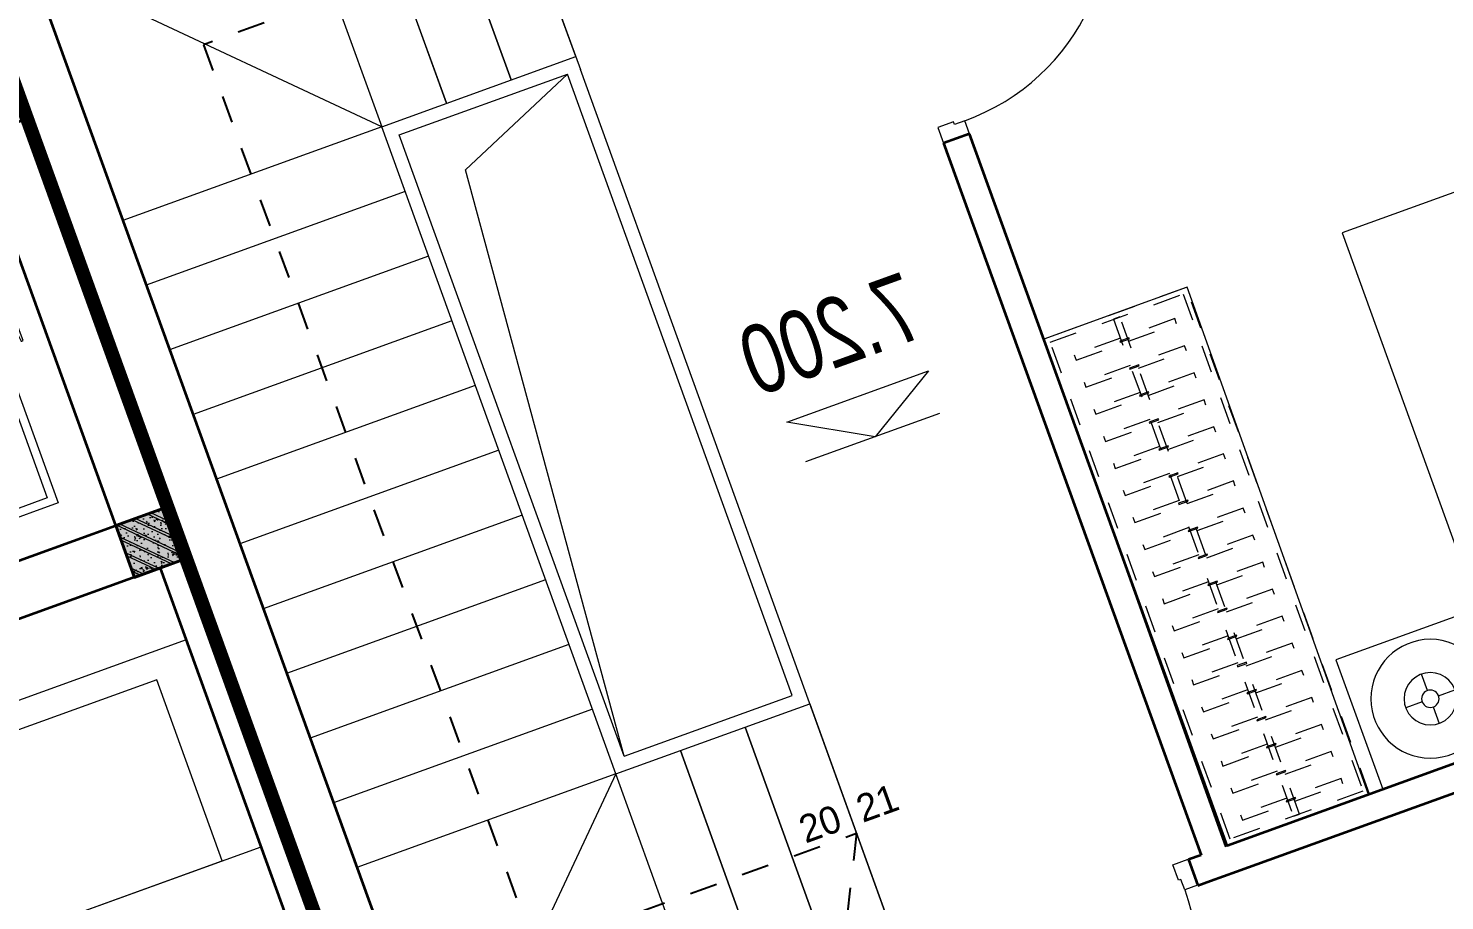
# Model space of a CAD drawing. Header units: metres. Extents: x 568332 to 569219, y 2065964 to 2066430.
# Drawn here: x 568638.54 to 568643.69, y 2066205.46 to 2066208.63 of the extents above; entities that cross this region are included whole.
import ezdxf

# ---------------------------------------------------------------- set-up
doc = ezdxf.new("R2010")
doc.units = ezdxf.units.M
for name, pattern in [('$AUDIT_BAD_LTYPE2', [0]), ('DASHDOT2', [0.5, 0.25, -0.125, 0, -0.125]), ('HIDDEN', [0.375, 0.25, -0.125]), ('X-5M-G-MB PHONGNGU$0$HIDDEN2', [0.1875, 0.125, -0.0625])]:
    doc.linetypes.add(name, pattern=pattern)
doc.layers.get('0').update_dxf_attribs({"linetype": 'CONTINUOUS'})
doc.layers.get('DEFPOINTS').update_dxf_attribs({"linetype": 'CONTINUOUS'})
for name, color, linetype, lineweight in [('-CONCRETE', 1, 'CONTINUOUS', 35), ('-DOOR', 137, 'CONTINUOUS', 9), ('-FURNITURE', 46, 'CONTINUOUS', 9), ('-HATCH', 8, 'CONTINUOUS', 5), ('-KH', 143, 'CONTINUOUS', 13), ('-LINE1', 7, 'CONTINUOUS', 18), ('-LINE2', 252, 'CONTINUOUS', 9), ('-STEEL1', 1, 'CONTINUOUS', 35), ('-TEXT', 7, 'CONTINUOUS', 15), ('-WALL', 4, 'CONTINUOUS', 35)]:
    doc.layers.add(name, color=color, linetype=linetype, lineweight=lineweight)
for name, color, linetype in [('1-NETMANH', 8, 'CONTINUOUS'), ('LoLK', 6, 'CONTINUOUS'), ('TIMDUONG', 1, 'CONTINUOUS')]:
    doc.layers.add(name, color=color, linetype=linetype)
doc.styles.add('1', font='arial.ttf')
doc.styles.add('vnavanth', font='', dxfattribs={"width": 0.8})
doc.styles.get('vnavanth').set_extended_font_data('.VnAvantH')

# ---------------------------------------------------------------- blocks, each defined once
blk = doc.blocks.new('X-5M-DH-2-CORE$0$A$C75E80C28')
at = {"layer": '-LINE2', "linetype": 'Continuous', "ltscale": 2}
for p, q in [((-510.0000099998433, -21.5000000000291), (-510.0000099998579, -50.60000000000582)), ((-506.8000099998899, -21.5000000000291), (-510.0000099998433, -21.5000000000291)), ((-506.8000099998899, -21.5000000000291), (-506.8000099999044, -50.60000000000582)), ((506.8000100001227, -21.5), (510.0000100000761, -21.5)), ((506.8000100001227, -21.5), (506.8000100001082, -50.59999999997672)), ((510.0000100000761, -21.5), (510.0000100000616, -50.59999999997672)), ((-510.0000099998579, -108.5000000000291), (-510.0000099998433, -79.39999999999418)), ((-506.8000099999044, -108.5000000000291), (-506.8000099998899, -79.39999999999418)), ((-456.2000100000296, -56.79999999998836), (-500.6000099999364, -56.80000000001746)), ((-456.2000100000441, -60), (-500.600009999951, -60.0000000000291)), ((-456.2000100000296, -70), (-500.6000099999364, -70.0000000000291)), ((-456.2000100000296, -73.19999999995343), (-500.6000099999364, -73.19999999998254)), ((-453.2000100000441, -63), (-453.2000100000296, -67)), ((-450.0000099998579, -63), (-450.0000099998433, -67)), ((450.0000100000616, -63), (450.0000100000761, -67)), ((453.200010000015, -63), (453.2000100000296, -67)), ((456.2000100000296, -56.79999999998836), (500.6000100000529, -56.79999999998836)), ((456.200010000015, -60), (500.6000100000383, -60)), ((456.2000100000296, -70), (500.6000100000529, -70)), ((456.2000100000296, -73.19999999995343), (500.6000100000529, -73.19999999995343)), ((506.8000100001227, -108.5), (506.8000100001227, -79.39999999996508)), ((510.0000100000761, -108.5), (510.0000100000761, -79.39999999996508)), ((-731.0000002632733, -148.9999999649008), (730.9999997367267, -148.9999999649299)), ((-731.0000002698944, -1304.999999934109), (-731.0000002632733, -148.9999999649008)), ((-556.8000102631631, -112.4999999912397), (-560.0000102631166, -112.4999999912397)), ((456.800009736864, -112.4999999912397), (460.0000097368174, -112.4999999912397)), ((730.9999997301056, -1304.999999934109), (730.9999997367267, -148.9999999649299)), ((-700.0000002632733, -178.9999999649008), (699.9999997367267, -178.9999999649299)), ((-700.0000002699089, -1224.999999934109), (-700.0000002632733, -178.9999999649008)), ((699.9999997300911, -1224.999999934109), (699.9999997367267, -178.9999999649299)), ((-700.0000002699089, -1224.999999934109), (-400.0000002699089, -1224.999999934138)), ((-400.0000002698944, -1304.999999934138), (-400.0000002699089, -1224.999999934138)), ((699.9999997300911, -1224.999999934109), (399.9999997300911, -1224.999999934109)), ((399.9999997301056, -1304.999999934109), (399.9999997300911, -1224.999999934109)), ((839.9999997301056, -1304.999999934109), (-840.0000002698944, -1304.999999934109)), ((-840.0000002698944, -1364.999999934109), (-840.0000002698944, -1304.999999934109)), ((424.9999997301056, -1308.999999934109), (-425.0000002698944, -1308.999999934109)), ((-425.0000002699089, -1342.999999934109), (-425.0000002698944, -1308.999999934109)), ((-2.6989437174052e-07, -1308.999999934109), (-2.699089236557484e-07, -1342.999999934109)), ((424.9999997300911, -1342.999999934109), (424.9999997301056, -1308.999999934109)), ((839.9999997301056, -1364.999999934109), (839.9999997301056, -1304.999999934109)), ((839.9999997301056, -1364.999999934109), (-840.0000002698944, -1364.999999934109)), ((424.9999997300911, -1342.999999934109), (-425.0000002699089, -1342.999999934109)), ((839.9999997301056, -1394.999999934109), (-840.0000002698944, -1394.999999934109)), ((-840.0000002698944, -1394.999999934109), (-840.0000002698944, -1454.999999934109)), ((429.9999997300911, -1405.999999934138), (-430.0000002699089, -1405.999999934109)), ((-430.0000002699089, -1405.999999934109), (-430.0000002698944, -1445.999999934109)), ((-2.699089236557484e-07, -1405.999999934109), (-2.6989437174052e-07, -1445.999999934109)), ((429.9999997300911, -1405.999999934138), (429.9999997301056, -1445.999999934138)), ((839.9999997301056, -1394.999999934109), (839.9999997301056, -1454.999999934109)), ((-840.0000002698944, -1454.999999934109), (-435.0000002698944, -1454.999999934109)), ((-435.0000002698944, -1449.999999934109), (-435.0000002699089, -1459.999999934109)), ((-435.0000002698944, -1449.999999934109), (-400.0000002698944, -1449.999999934138)), ((-435.0000002699089, -1459.999999934109), (-425.0000002699089, -1459.999999934109)), ((-435.0000002698653, -1489.999999934109), (-435.0000002698653, -1499.999999934109)), ((-435.0000002698653, -1489.999999934109), (-425.0000002698653, -1489.999999934109)), ((-433.4000002698012, -1451.599999934086), (-433.4000002698012, -1458.399999934074)), ((-433.4000002698012, -1451.599999934086), (-401.6000002697547, -1451.599999934086)), ((-433.4000002698012, -1458.399999934074), (-425.0000002698944, -1458.399999934074)), ((-433.4000002697721, -1491.599999934086), (-433.4000002697721, -1498.399999934074)), ((-433.4000002697721, -1491.599999934086), (-425.0000002698653, -1491.599999934086)), ((429.9999997301056, -1445.999999934138), (-430.0000002698944, -1445.999999934109)), ((-425.0000002698944, -1458.399999934074), (-425.0000002699089, -1459.999999934109)), ((-425.0000002698653, -1489.999999934109), (-425.0000002698653, -1491.599999934086)), ((-401.6000002697547, -1451.599999934086), (-401.6000002697256, -1498.399999934074)), ((399.9999997301056, -1449.999999934109), (-400.0000002698944, -1449.999999934138)), ((-400.0000002698944, -1449.999999934138), (-400.0000002698653, -1499.999999934138)), ((399.9999997301056, -1449.999999934109), (399.9999997301347, -1499.999999934109)), ((434.9999997301056, -1449.999999934109), (399.9999997301056, -1449.999999934109)), ((401.5999997301988, -1451.599999934086), (401.5999997302279, -1498.399999934074)), ((433.3999997302453, -1451.599999934086), (401.5999997301988, -1451.599999934086)), ((433.3999997302453, -1458.399999934074), (424.9999997301056, -1458.399999934074)), ((424.9999997301056, -1458.399999934074), (424.9999997301056, -1459.999999934109)), ((434.9999997301056, -1459.999999934109), (424.9999997301056, -1459.999999934109)), ((424.9999997301347, -1489.999999934109), (424.9999997301347, -1491.599999934086)), ((434.9999997301347, -1489.999999934109), (424.9999997301347, -1489.999999934109)), ((433.3999997302744, -1491.599999934086), (424.9999997301347, -1491.599999934086)), ((433.3999997302453, -1451.599999934086), (433.3999997302453, -1458.399999934074)), ((433.3999997302744, -1491.599999934086), (433.3999997302744, -1498.399999934074)), ((434.9999997301056, -1449.999999934109), (434.9999997301056, -1459.999999934109)), ((839.9999997301056, -1454.999999934109), (434.9999997301056, -1454.999999934109)), ((434.9999997301347, -1489.999999934109), (434.9999997301347, -1499.999999934109)), ((-435.0000002698653, -1499.999999934109), (-400.0000002698653, -1499.999999934138)), ((-433.4000002697721, -1498.399999934074), (-401.6000002697256, -1498.399999934074)), ((434.9999997301347, -1499.999999934109), (399.9999997301347, -1499.999999934109)), ((433.3999997302744, -1498.399999934074), (401.5999997302279, -1498.399999934074))]:
    blk.add_line(p, q, dxfattribs=at)
for points in [[(-450.0000000000146, 0), (-450, -130), (450, -130), (449.9999999999854, 0)], [(-200, -29), (200.0000000001164, -29), (200.0000000001164, -101), (-200, -101)], [(-36.0000002632587, -583.9999999649008), (35.9999997367413, -583.9999999649008), (35.99999973675585, -983.9999999649008), (-36.00000026324415, -983.9999999649008)]]:
    blk.add_lwpolyline(points, close=True, dxfattribs=at)
for points in [[(-780.0000002632587, -788.9999999649008), (-751.0000002632587, -788.9999999649299, 0.414213562373095), (-750.0000002632733, -787.9999999649008), (-750.0000002632587, -783.9999999649008), (-750.0000002632587, -779.9999999649008, 0.414213562373095), (-751.0000002632733, -778.9999999649299), (-780.0000002632733, -778.9999999649881, -0.2569775838576673), (-784.1207396915852, -781.9399999648449), (-797.9000002631656, -781.939999964874, -0.414213562373095), (-800.9000002631656, -778.939999964874), (-804.0000002632587, -749.4999999649008, 0.414213562373095), (-807.0000002632587, -746.4999999649008), (-812.0000002632587, -746.4999999649008), (-812.0000002632587, -783.9999999649008), (-812.0000002632587, -821.4999999649008), (-807.0000002632587, -821.4999999649008, 0.414213562373095), (-804.0000002632587, -818.4999999649008), (-800.9000002631656, -789.0599999648693, -0.414213562373095), (-797.9000002631656, -786.0599999648693), (-784.1207396915852, -786.0599999648402, -0.2569775838576673), (-780.0000002632587, -788.9999999647553)], [(779.9999997367413, -788.9999999649299), (750.9999997367413, -788.9999999649008, -0.414213562373095), (749.9999997367267, -787.9999999649299), (749.9999997367413, -783.9999999649299), (749.9999997367413, -779.9999999649299, -0.414213562373095), (750.9999997367267, -778.9999999649008), (779.9999997368432, -778.9999999650172, 0.2569775838576673), (784.1207391653006, -781.939999964874), (797.899999736881, -781.9399999648449, 0.414213562373095), (800.899999736881, -778.9399999648449), (803.9999997367413, -749.4999999649008, -0.414213562373095), (806.9999997367413, -746.4999999649008), (811.9999997367413, -746.4999999649008), (811.9999997367413, -783.9999999649008), (811.9999997367413, -821.4999999649008), (806.9999997367413, -821.4999999649008, -0.414213562373095), (803.9999997367413, -818.4999999649008), (800.899999736881, -789.0599999648402, 0.414213562373095), (797.899999736881, -786.0599999648402), (784.1207391653006, -786.0599999648693, 0.2569775838576672), (779.9999997368577, -788.9999999647844)]]:
    blk.add_lwpolyline(points, format="xyb", dxfattribs=at)
for centre, radius, start, end in [((-500.600009999951, -50.60000000000582), 9.400000000001475, 180, 270), ((-500.600009999951, -50.60000000000582), 6.200000000004374, 180, 270), ((500.6000100000383, -50.59999999997672), 6.200000000004374, 270, 0), ((500.6000100000383, -50.59999999997672), 9.400000000001475, 270, 0), ((-500.6000099999364, -79.39999999999418), 9.399999999997844, 90, 180), ((-500.6000099999364, -79.39999999999418), 6.19999999999734, 90, 180), ((-456.2000100000441, -63), 6.19999999999713, 0, 90), ((-456.2000100000441, -63), 3.000000000000045, 0, 90), ((-456.2000100000296, -67), 6.20000000000076, 270, 0), ((-456.2000100000296, -67), 2.999999999999834, 270, 0), ((456.200010000015, -63), 6.19999999999713, 90, 180), ((456.2000100000296, -67), 6.20000000000076, 180, 270), ((456.200010000015, -63), 3.000000000000045, 90, 180), ((456.2000100000296, -67), 2.999999999999834, 180, 270), ((500.6000100000529, -79.39999999996508), 9.399999999997844, 0, 90), ((500.6000100000529, -79.39999999996508), 6.19999999999734, 0, 90)]:
    blk.add_arc(centre, radius, start, end, dxfattribs=at)
blk = doc.blocks.new('A$C5C575821')
at = {"layer": '-CONCRETE'}
h = blk.add_hatch(color=256, dxfattribs=at)
h.dxf.hatch_style = 1
h.paths.add_polyline_path([(-0.00237559899687767, 200.0000000000146), (-0.00237559899687767, 1.455191522836685e-11), (199.9976244010031, 1.455191522836685e-11), (199.9976244010031, 200.0000000000146)])
blk.add_lwpolyline([(-0.00237559899687767, 1.455191522836685e-11), (199.9976244010031, 1.455191522836685e-11), (199.9976244010031, 200.0000000000146), (-0.00237559899687767, 200.0000000000146)], close=True, dxfattribs=at)
blk = doc.blocks.new('A$C3F71457E')
at = {"layer": '-CONCRETE'}
blk.add_lwpolyline([(-8.760252967476845e-09, -100.0000002632005), (0, 400), (-1500, 400.0000000000582), (-1500.00000001755, -1399.999999999942), (-1.754960976541042e-08, -1400), (-7.895869202911854e-08, -900.0000002632005), (199.9999999912397, -900.0000002982852), (199.9999999824504, -1600), (-1700.00000001755, -1600), (-1700, 600), (200, 600), (199.9999999912397, -100.0000002982852), (6.140908226370811e-08, -100.0000002632005)], dxfattribs=at)
at = {"layer": '-LINE1'}
blk.add_line((-7.895869202911854e-08, -900.0000002632005), (-8.760252967476845e-09, -100.0000002632005), dxfattribs=at)
at = {"layer": '-WALL'}
for p in [(-1699.997624401003, 399.9999999999854), (0.00237559899687767, 399.9999999999854), (-1699.997624401081, -1599.999999999959), (0.002375601565972829, -1600.000000021305)]:
    blk.add_blockref('A$C5C575821', p, dxfattribs=at)
at = {"color": 2, "rotation": 90}
blk.add_blockref('X-5M-DH-2-CORE$0$A$C75E80C28', (-1500.00000000876, -499.9999999999418), dxfattribs=at)
blk = doc.blocks.new('18x35')
at = {"layer": '-HATCH'}
h = blk.add_hatch(dxfattribs=at)
h.set_pattern_fill('CHAU-01', color=256, scale=10, angle=-1.272221872585407e-14, pattern_type=2)
h.set_pattern_definition([(49.99999999999999, (0, 0), (71.72601826007535, -6.275213498259527), [7.5, -82.5]), (355, (0, 0), (-13.87513336129999, 75.21921337000119), [6, -66]), (100.4514, (5.977167999997619, -0.5229339999999638), (57.85093817140217, 68.94395420609534), [6.374019000000001, -70.1142112]), (46.18419999999998, (0, 20), (106.7241048625644, -16.55190143290183), [11.25, -123.75]), (96.63559999999998, (8.89367449999554, 18.62066930000003), (93.46627055487036, 97.41178709004416), [9.561028799999994, -105.1713]), (351.1842, (0, 20), (93.46619451336275, 97.41186009253245), [9, -99]), (20.99999999999998, (10, 15), (59.69070521184616, -40.2618890665339), [7.5, -82.5]), (326.0000000000001, (10, 15), (24.33153319215819, 72.5150045046853), [6, -66]), (71.45139999999999, (14.97422329999972, 11.64483940000002), (84.022262858149, 32.25304967099522), [6.374019000000001, -70.1142112]), (37.49999999999998, (0, 0), (1.215985531729074, 33.28938538313115), [0, -65.19999999999999, 0, -67, 0, -66.25]), (7.499999999999987, (0, 0), (26.30695374421487, 39.44117118823602), [0, -38.2, 0, -63.7, 0, -25.25]), (327.5, (-22.30000000000291, 0), (53.3822436172409, -2.255487173437988), [0, -25, 0, -78, 0, -103.5]), (317.5, (-32.30000000000291, 0), (58.31861693423862, 10.01049823323176), [0, -32.5, 0, -51.8, 0, -73.5]), (44.99999999999999, (0, 0), (-30.05203820042826, 30.05203820042828), []), (44.99999999999999, (0, 12.25), (-30.05203820042826, 30.05203820042828), [])])
h.paths.add_polyline_path([(96508.03118051568, 47993.04977023201), (96508.03118051568, 47793.04977023201), (96708.03118051568, 47793.04977023201), (96708.03118051568, 47993.04977023201)])
at = {"layer": '-STEEL1'}
blk.add_lwpolyline([(96508.03118051568, 47793.04977023201), (96708.03118051568, 47793.04977023201), (96708.03118051568, 47993.04977023201), (96508.03118051568, 47993.04977023201)], close=True, dxfattribs=at)
blk = doc.blocks.new('M2-T3.1')
at = {"layer": '-FURNITURE'}
for points in [[(568637.1423294029, 2066205.694736653), (568637.4143763629, 2066204.942413284), (568639.3892252066, 2066205.656536554), (568639.1171782466, 2066206.408859922)], [(568637.3173959047, 2066205.651705036), (568637.5554369946, 2066204.993422088), (568639.248164575, 2066205.605527749), (568639.010123485, 2066206.263810696)]]:
    blk.add_lwpolyline(points, close=True, dxfattribs=at)
at = {"layer": '-WALL'}
blk.add_lwpolyline([(568639.4791986744, 2066205.406402998), (568641.3909943321, 2066200.119800192), (568640.6390407329, 2066199.847886944), (568640.7070524729, 2066199.659806102), (568641.5534254562, 2066199.965862256), (568639.1170166562, 2066206.703796125), (568639.0225249715, 2066206.669627074), (568639.4791986744, 2066205.406402998)], dxfattribs=at)
at = {"layer": 'TIMDUONG', "color": 1, "linetype": 'HIDDEN', "ltscale": 10, "const_width": 0.05}
blk.add_lwpolyline([(568635.7726575843, 2066215.952376971), (568625.4282189548, 2066212.211709992), (568630.1956530432, 2066199.03444783), (568636.6364510525, 2066195.923324992), (568642.3250382127, 2066197.832386907)], close=True, dxfattribs=at)
at = {"layer": '-STEEL1', "xscale": -0.001, "yscale": 0.001, "zscale": 0.001, "rotation": 19.88045043168509}
blk.add_blockref('18x35', (568746.1258188384, 2066194.577307672), dxfattribs=at)
at = {"layer": '-WALL', "xscale": 0.0009999999999999998, "yscale": 0.0009999999999999998, "zscale": 0.0009999999999999998, "rotation": 109.8804504316851}
blk.add_blockref('A$C3F71457E', (568637.0342744709, 2066207.758390934), dxfattribs=at)
blk = doc.blocks.new('A$C38b1dc06')
at = {"layer": '-LINE1'}
for p, q in [((1749.854677429888, 4156.179725173817), (0.3015751927741803, 4156.179725173817)), ((1000.281453303236, 3156.179725173817), (0.3015751927741803, 4156.179725173817)), ((0.3015751927741803, 4156.179725173817), (0.3015751919010654, -343.8202748260228)), ((1000.281453303236, 4156.179725173824), (1000.281453303236, 3156.179725173824)), ((1250.139194678806, 3156.179725173824), (1250.139194678806, 4156.179725173824)), ((1250.139194678806, 4156.179725173824), (1250.139194678806, 3156.179725173824)), ((1499.996936054376, 3156.179725173824), (1499.996936054376, 4156.179725173824)), ((1499.996936054376, 4156.179725173824), (1499.996936054318, 3156.179725173832)), ((1749.854677429888, 3156.179725173824), (1749.854677429888, 4156.179725173824)), ((1749.854677429888, 4156.179725173817), (1749.85467742983, 3106.179725173817)), ((1000.281453302305, 656.1797251739335), (1000.281453303236, 3156.179725173817)), ((1000.281453303236, 3156.179725173817), (1749.85467742983, 3156.179725173817)), ((1050.281453303003, 706.1797251739772), (1050.281453303236, 3106.179725173817)), ((1050.281453303236, 3106.179725173817), (1699.854677429801, 3106.179725173817)), ((1233.300401159795, 2905.148311595723), (1699.854677429801, 3106.179725173817)), ((1699.854677428928, 706.1797251739772), (1699.854677429801, 3106.179725173817)), ((1749.854677429597, 706.179725173999), (1749.85467742983, 3106.179725173839)), ((1050.281453303003, 706.1797251739772), (1233.300401159795, 2905.148311595723)), ((1050.281453303003, 706.1797251739772), (1699.854677428928, 706.1797251739772)), ((1749.854677429888, -343.8202748260228), (1749.85467742983, 706.1797251739772)), ((1000.281453303236, 656.1797251739772), (1749.85467742983, 656.1797251739772)), ((1000.281453303236, -343.8202748260228), (1000.281453303236, 656.1797251739772)), ((1250.139194678806, 656.1797251739772), (1250.139194678806, -343.8202748260228)), ((1250.139194678806, -343.8202748260228), (1250.139194678806, 656.1797251739772)), ((1499.996936054376, 656.1797251739772), (1499.996936054376, -343.8202748260228)), ((1499.996936054376, -343.8202748260228), (1499.996936054318, 656.1797251739699)), ((1749.854677429888, 656.1797251739772), (1749.854677429888, -343.8202748260228)), ((1749.854677429888, -343.8202748260228), (0.3015751919010654, -343.8202748260228))]:
    blk.add_line(p, q, dxfattribs=at)
at = {"layer": '-LINE1', "lineweight": 18}
for p, q in [((1000.281453303236, 3156.179725173817), (0.2521035463432781, 3156.179725173817)), ((1000.281453303003, 2906.17972517389), (0.2521035461104475, 2906.17972517389)), ((1000.281453303469, 2656.17972517389), (0.2521035465761088, 2656.17972517389)), ((1000.281453303469, 2406.17972517389), (0.2521035465761088, 2406.17972517389)), ((1000.281453303469, 2156.179725173904), (0.2521035465761088, 2156.179725173904)), ((1000.281453303469, 1906.179725173904), (0.2521035465761088, 1906.179725173904)), ((1000.281453303469, 1656.179725173904), (0.2521035465761088, 1656.179725173904)), ((1000.28145330277, 1406.179725173904), (0.2521035458776169, 1406.179725173904)), ((1000.281453303236, 1156.179725173904), (0.2521035463432781, 1156.179725173904)), ((1000.28145330277, 906.1797251739044), (0.2521035458776169, 906.1797251739044)), ((1000.281453303236, 656.1797251739772), (0.2521035463432781, 656.1797251739772)), ((1000.281453303236, 656.1797251739772), (0.3015751859056763, -343.82027482595))]:
    blk.add_line(p, q, dxfattribs=at)
at = {"layer": '1-NETMANH', "linetype": 'DASHDOT2'}
blk.add_lwpolyline([(1327.325072003063, 3656.419923450812), (492.458725621982, 3656.419923450812), (508.0748312271317, 155.2632639587246), (508.0748312271317, 155.2632639587246), (1749.854677429888, 156.1797251739772), (1499.996936054376, -343.8202748260228)], dxfattribs=at)
at = {"layer": '-TEXT', "color": 2, "style": 'vnavanth'}
for s, p in [('2', (1346.818775833643, 3603.914582017329)), ('1', (1596.676517209155, 3603.914582017329)), ('20', (1562.294563305157, 183.5576658285718)), ('21', (1783.476825895079, 183.5576658285718))]:
    blk.add_text(s, height=99.97959496000885, dxfattribs=at).set_placement(p)
blk = doc.blocks.new('*U149')
at = {"linetype": '$AUDIT_BAD_LTYPE2'}
for p, q in [((70, 100), (70, 699.9999999999982)), ((90, 699.9999999999982), (90, 100))]:
    blk.add_line(p, q, dxfattribs=at)
for points in [[(50, 699.9999999999982), (90, 699.9999999999982), (90, 799.9999999999982), (50, 799.9999999999982), (50, 699.9999999999982)], [(50, 702.9059272893337), (50, 100)], [(50, 100), (90, 100), (90, 0), (50, 0), (50, 100)]]:
    blk.add_lwpolyline(points)
for points in [[(118.2698876160139, 594.5156181119073), (118.2698876160139, 764.1349438079906), (90, 764.1349438079906), (90, 735.8650561920058), (112.6159100928053, 735.8650561920058), (112.6159100928053, 594.5156181119073)], [(0, 0), (50, 0), (50, -40), (60, -40), (60, -99.99999999999272), (0, -99.99999999999272)], [(899.9999999999982, 1.3252863207713e-28), (849.9999999999982, 1.3252863207713e-28), (849.9999999999982, -40.00000000000001), (839.9999999999982, -40.00000000000001), (839.9999999999982, -99.99999999999272), (899.9999999999982, -99.99999999999272)]]:
    blk.add_lwpolyline(points, close=True)
at = {"linetype": '$AUDIT_BAD_LTYPE2', "ltscale": 0.3}
blk.add_arc((50, 0), 799.9999999999982, 0, 90, dxfattribs=at)
blk = doc.blocks.new('*U298')
at = {"linetype": 'X-5M-G-MB PHONGNGU$0$HIDDEN2'}
for points in [[(0, 600.0000000004657), (0, 0), (2134.652569703836, -7.619252561259909e-10), (2134.652569703836, 599.9999999997037)], [(2114.652569703836, 579.9996613716304), (2114.652569703836, 19.99966137163052), (20, 20.00000000046566), (20, 580.0000000004657)], [(2114.652569703836, 286.6991212947126), (2114.652569703836, 313.0991212946194), (20, 313.0991212953813), (19.99999859370291, 286.6991212952417)], [(113.7817614636733, 319.1750910408318), (109.4317788550979, 319.1750910408318), (109.4317788550979, 280.441767644881), (113.7817614636733, 280.441767644881)], [(227.7817614636733, 319.1750910407849), (223.4317788550979, 319.1750910407849), (223.4317788550979, 280.4417676448341), (227.7817614636733, 280.4417676448341)], [(341.7817614636733, 319.175091040738), (337.4317788550979, 319.175091040738), (337.4317788550979, 280.4417676447872), (341.7817614636733, 280.4417676447872)], [(455.7817614636733, 319.1750910406911), (451.4317788550979, 319.1750910406911), (451.4317788550979, 280.4417676447403), (455.7817614636733, 280.4417676447403)], [(569.7817614636733, 319.1750910406442), (565.431778855098, 319.1750910406442), (565.431778855098, 280.4417676446934), (569.7817614636733, 280.4417676446934)], [(683.7817614636733, 319.1750910405973), (679.431778855098, 319.1750910405973), (679.431778855098, 280.4417676446465), (683.7817614636733, 280.4417676446465)], [(797.7817614636733, 319.1750910405504), (793.431778855098, 319.1750910405504), (793.431778855098, 280.4417676445996), (797.7817614636733, 280.4417676445996)], [(911.7817614636733, 319.1750910405035), (907.431778855098, 319.1750910405035), (907.431778855098, 280.4417676445527), (911.7817614636733, 280.4417676445527)], [(1025.781761463673, 319.1750910404566), (1021.431778855098, 319.1750910404566), (1021.431778855098, 280.4417676445057), (1025.781761463673, 280.4417676445057)], [(1139.781761463673, 319.1750910404097), (1135.431778855098, 319.1750910404097), (1135.431778855098, 280.4417676444588), (1139.781761463673, 280.4417676444588)], [(1253.781761463673, 319.1750910403628), (1249.431778855098, 319.1750910403628), (1249.431778855098, 280.4417676444119), (1253.781761463673, 280.4417676444119)], [(1367.781761463673, 319.1750910403159), (1363.431778855098, 319.1750910403159), (1363.431778855098, 280.441767644365), (1367.781761463673, 280.441767644365)], [(1481.781761463673, 319.175091040269), (1477.431778855098, 319.175091040269), (1477.431778855098, 280.4417676443181), (1481.781761463673, 280.4417676443181)], [(1595.781761463673, 319.175091040222), (1591.431778855098, 319.175091040222), (1591.431778855098, 280.4417676442712), (1595.781761463673, 280.4417676442712)], [(1709.781761463673, 319.1750910401751), (1705.431778855098, 319.1750910401751), (1705.431778855098, 280.4417676442243), (1709.781761463673, 280.4417676442243)], [(1823.781761463673, 319.1750910401282), (1819.431778855098, 319.1750910401282), (1819.431778855098, 280.4417676441774), (1823.781761463673, 280.4417676441774)], [(1937.781761463673, 319.1750910400813), (1933.431778855098, 319.1750910400813), (1933.431778855098, 280.4417676441305), (1937.781761463673, 280.4417676441305)], [(2051.781761463673, 319.1750910400344), (2047.431778855098, 319.1750910400344), (2047.431778855098, 280.4417676440836), (2051.781761463673, 280.4417676440836)]]:
    blk.add_lwpolyline(points, close=True, dxfattribs=at)
for points in [[(122.2409142897814, 313.1103512093413), (122.2409142897814, 515.2497102723445), (100.1765458012815, 515.2497102723445), (100.1765458012815, 313.1103512093413)], [(236.2409142897814, 313.1103512092944), (236.2409142897814, 515.2497102722975), (214.1765458012815, 515.2497102722975), (214.1765458012815, 313.1103512092944)], [(350.2409142897814, 313.1103512092475), (350.2409142897814, 515.2497102722507), (328.1765458012815, 515.2497102722507), (328.1765458012815, 313.1103512092475)], [(464.2409142897814, 313.1103512092006), (464.2409142897814, 515.2497102722037), (442.1765458012815, 515.2497102722037), (442.1765458012815, 313.1103512092006)], [(578.2409142897814, 313.1103512091537), (578.2409142897814, 515.2497102721569), (556.1765458012815, 515.2497102721569), (556.1765458012815, 313.1103512091537)], [(692.2409142897814, 313.1103512091068), (692.2409142897814, 515.24971027211), (670.1765458012815, 515.24971027211), (670.1765458012815, 313.1103512091068)], [(806.2409142897814, 313.1103512090599), (806.2409142897814, 515.249710272063), (784.1765458012815, 515.249710272063), (784.1765458012815, 313.1103512090599)], [(920.2409142897814, 313.110351209013), (920.2409142897814, 515.2497102720162), (898.1765458012815, 515.2497102720162), (898.1765458012815, 313.110351209013)], [(1034.240914289781, 313.1103512089661), (1034.240914289781, 515.2497102719692), (1012.176545801281, 515.2497102719692), (1012.176545801281, 313.1103512089661)], [(1148.240914289781, 313.1103512089192), (1148.240914289781, 515.2497102719224), (1126.176545801281, 515.2497102719224), (1126.176545801281, 313.1103512089192)], [(1262.240914289781, 313.1103512088723), (1262.240914289781, 515.2497102718754), (1240.176545801281, 515.2497102718754), (1240.176545801281, 313.1103512088723)], [(1376.240914289781, 313.1103512088254), (1376.240914289781, 515.2497102718285), (1354.176545801281, 515.2497102718285), (1354.176545801281, 313.1103512088254)], [(1490.240914289781, 313.1103512087785), (1490.240914289781, 515.2497102717816), (1468.176545801281, 515.2497102717816), (1468.176545801281, 313.1103512087785)], [(1604.240914289781, 313.1103512087315), (1604.240914289781, 515.2497102717347), (1582.176545801281, 515.2497102717347), (1582.176545801281, 313.1103512087315)], [(1718.240914289781, 313.1103512086846), (1718.240914289781, 515.2497102716878), (1696.176545801281, 515.2497102716878), (1696.176545801281, 313.1103512086846)], [(1832.240914289781, 313.1103512086377), (1832.240914289781, 515.2497102716409), (1810.176545801281, 515.2497102716409), (1810.176545801281, 313.1103512086377)], [(1946.240914289781, 313.1103512085908), (1946.240914289781, 515.2497102715939), (1924.176545801281, 515.2497102715939), (1924.176545801281, 313.1103512085908)], [(2060.240914289781, 313.1103512085439), (2060.240914289781, 515.2497102715471), (2038.176545801281, 515.2497102715471), (2038.176545801281, 313.1103512085439)], [(100.1765458012815, 286.7103512094345), (100.1765458012815, 92.0852110228024), (122.2409142897814, 92.0852110228024), (122.2409142897814, 286.7103512094345)], [(214.1765458012815, 286.7103512093876), (214.1765458012815, 92.08521102275549), (236.2409142897814, 92.08521102275549), (236.2409142897814, 286.7103512093876)], [(328.1765458012815, 286.7103512093407), (328.1765458012815, 92.08521102270858), (350.2409142897814, 92.08521102270858), (350.2409142897814, 286.7103512093407)], [(442.1765458012815, 286.7103512092938), (442.1765458012815, 92.08521102266168), (464.2409142897814, 92.08521102266168), (464.2409142897814, 286.7103512092938)], [(556.1765458012815, 286.7103512092469), (556.1765458012815, 92.08521102261477), (578.2409142897814, 92.08521102261477), (578.2409142897814, 286.7103512092469)], [(670.1765458012815, 286.7103512092), (670.1765458012815, 92.08521102256786), (692.2409142897814, 92.08521102256786), (692.2409142897814, 286.7103512092)], [(784.1765458012815, 286.7103512091531), (784.1765458012815, 92.08521102252095), (806.2409142897814, 92.08521102252095), (806.2409142897814, 286.7103512091531)], [(898.1765458012815, 286.7103512091062), (898.1765458012815, 92.08521102247404), (920.2409142897814, 92.08521102247404), (920.2409142897814, 286.7103512091062)], [(1012.176545801281, 286.7103512090592), (1012.176545801281, 92.08521102242715), (1034.240914289781, 92.08521102242715), (1034.240914289781, 286.7103512090592)], [(1126.176545801281, 286.7103512090123), (1126.176545801281, 92.08521102238024), (1148.240914289781, 92.08521102238024), (1148.240914289781, 286.7103512090123)], [(1240.176545801281, 286.7103512089654), (1240.176545801281, 92.08521102233333), (1262.240914289781, 92.08521102233333), (1262.240914289781, 286.7103512089654)], [(1354.176545801281, 286.7103512089186), (1354.176545801281, 92.08521102228642), (1376.240914289781, 92.08521102228642), (1376.240914289781, 286.7103512089186)], [(1468.176545801281, 286.7103512088717), (1468.176545801281, 92.0852110222395), (1490.240914289781, 92.0852110222395), (1490.240914289781, 286.7103512088717)], [(1582.176545801281, 286.7103512088247), (1582.176545801281, 92.0852110221926), (1604.240914289781, 92.0852110221926), (1604.240914289781, 286.7103512088247)], [(1696.176545801281, 286.7103512087778), (1696.176545801281, 92.0852110221457), (1718.240914289781, 92.0852110221457), (1718.240914289781, 286.7103512087778)], [(1810.176545801281, 286.7103512087309), (1810.176545801281, 92.08521102209879), (1832.240914289781, 92.08521102209879), (1832.240914289781, 286.7103512087309)], [(1924.176545801281, 286.710351208684), (1924.176545801281, 92.08521102205188), (1946.240914289781, 92.08521102205188), (1946.240914289781, 286.710351208684)], [(2038.176545801281, 286.7103512086371), (2038.176545801281, 92.08521102200497), (2060.240914289781, 92.08521102200497), (2060.240914289781, 286.7103512086371)]]:
    blk.add_lwpolyline(points, dxfattribs=at)
blk = doc.blocks.new('12PLMP12')
at = {"color": 0, "linetype": 'ByBlock'}
for p, q in [((0, 1.25), (0, 3.75)), ((-1.25, 0), (-3.75, 0)), ((1.25, 0), (3.75, 0)), ((0, -1.25), (0, -3.75))]:
    blk.add_line(p, q, dxfattribs=at)
for radius in [8.5, 3.75, 1.25]:
    blk.add_circle((0, 0), radius, dxfattribs=at)
blk = doc.blocks.new('M3-T3.1')
at = {"layer": '-FURNITURE'}
for points in [[(568644.6787520461, 2066208.386836528), (568645.3508281014, 2066206.549095666), (568644.8303020918, 2066206.360843653), (568644.1582260367, 2066208.198584516)], [(568643.5990936703, 2066207.990260824), (568644.2622865234, 2066206.156500195), (568642.6636240003, 2066205.578332279), (568642.0004311474, 2066207.412092909)], [(568644.7781051008, 2066206.342660984), (568644.2624123215, 2066206.156152355), (568644.0923629347, 2066206.626347215), (568644.608055714, 2066206.812855843)]]:
    blk.add_lwpolyline(points, close=True, dxfattribs=at)
at = {"layer": '-KH'}
blk.add_line((568645.1427637977, 2066208.421848008), (568645.6293098091, 2066208.597810908), dxfattribs=at)
blk.add_lwpolyline([(568645.5893972395, 2066208.752478564), (568645.0745099317, 2066208.566265829), (568645.3763709192, 2066208.50633372)], close=True, dxfattribs=at)
blk.add_solid([(568645.3763709192, 2066208.50633372), (568645.3222877011, 2066208.65587646), (568645.5893972395, 2066208.752478564), (568645.3763709192, 2066208.50633372)], dxfattribs=at)
at = {"layer": '-WALL'}
for p, q in [((568650.0198631638, 2066203.027499563), (568646.8228341935, 2066211.867173873)), ((568646.6343299397, 2066211.798999941), (568648.1649444946, 2066207.566788322)), ((568644.4089144128, 2066209.13322373), (568644.5029228646, 2066209.167222569)), ((568644.5029228646, 2066209.167222569), (568645.438294678, 2066206.580675608)), ((568645.3442453728, 2066206.546714975), (568644.4089144128, 2066209.13322373)), ((568645.438294678, 2066206.580675608), (568645.4844162748, 2066206.597355819)), ((568645.4844162748, 2066206.597355819), (568645.518426152, 2066206.503316847)), ((568641.9581672417, 2066205.322115221), (568645.3442453728, 2066206.546714975)), ((568645.472306364, 2066206.486637291), (568645.3782721949, 2066206.45262915)), ((568645.518426152, 2066206.503316847), (568645.472306364, 2066206.486637291)), ((568645.3782552504, 2066206.452676002), (568641.9922662077, 2066205.228108468)), ((568645.3782721949, 2066206.45262915), (568645.3782552504, 2066206.452676002))]:
    blk.add_line(p, q, dxfattribs=at)
at = {"layer": 'DEFPOINTS', "color": 2}
blk.add_lwpolyline([(568638.3355094246, 2066214.752562434), (568644.9182504183, 2066217.133317321), (568650.0198631638, 2066203.027499563), (568646.5403973495, 2066201.769100749), (568646.7104441996, 2066201.298939259), (568644.5475534392, 2066200.516670257), (568644.3775009948, 2066200.986873571), (568643.4371418403, 2066200.646690299), (568638.3355094246, 2066214.752562434)], dxfattribs=at)
at = {"layer": 'TIMDUONG', "color": 1, "linetype": 'HIDDEN', "ltscale": 10, "const_width": 0.05}
blk.add_lwpolyline([(568635.7735817509, 2066215.953206084), (568644.2370668941, 2066219.014086968), (568650.7947024736, 2066200.896552743), (568642.3986593967, 2066197.637111241)], close=True, dxfattribs=at)
at = {"layer": '-DOOR', "yscale": 0.001, "zscale": 0.001}
for p, xscale, rotation in [((568644.102807512, 2066209.979567965), -0.001, 109.8828919895027), ((568646.3641420207, 2066206.811178199), 0.001, 199.8828919895027)]:
    blk.add_blockref('*U149', p, dxfattribs=dict(at, xscale=xscale, rotation=rotation))
at = {"layer": '-FURNITURE', "extrusion": (0, 0, -1), "xscale": 0.0009166666666659738, "yscale": 0.0009166666666659738, "zscale": -0.0009166666666659737, "rotation": 250.1171080104973}
blk.add_blockref('*U298', (-568644.6787317463, 2066208.386829186), dxfattribs=at)
at = {"layer": '-FURNITURE', "xscale": 0.0254000000008385, "yscale": 0.0254000000008385, "zscale": 0.0254000000008385, "rotation": 109.8828920168132}
blk.add_blockref('12PLMP12', (568644.4352347511, 2066206.484502071), dxfattribs=at)
at = {"layer": '-LINE1', "xscale": -0.001, "yscale": 0.001, "zscale": 0.001, "rotation": 19.88289198950267}
blk.add_blockref('A$C38b1dc06', (568648.0481251646, 2066207.89067382), dxfattribs=at)
at = {"layer": '-TEXT', "style": '1', "width": 0.75}
blk.add_text('7.200', height=0.25, rotation=19.88289199071812, dxfattribs=at).set_placement((568644.999689978, 2066208.669971712))

msp = doc.modelspace()

# ---------------------------------------------------------------- block references
at = {"layer": 'LoLK'}
msp.add_blockref('M2-T3.1', (0, 0), dxfattribs=at)

# ---------------------------------------------------------------- next in the draw order: block references
at = {"layer": 'LoLK', "xscale": -1, "rotation": 39.76827858219413}
msp.add_blockref('M3-T3.1', (2327444.981189129, 841794.6789989083), dxfattribs=at)

doc.saveas('drawing.dxf')
